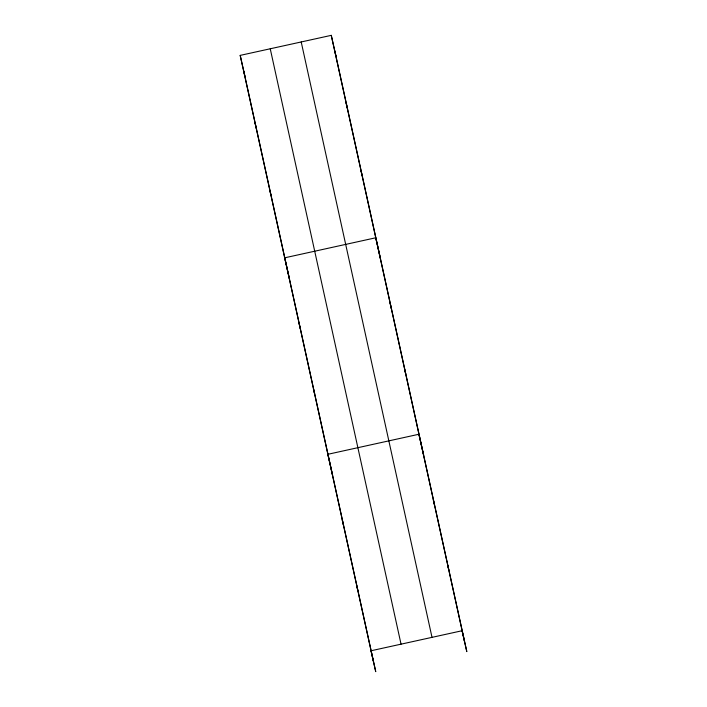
<?xml version="1.0" encoding="UTF-8"?>
<svg xmlns="http://www.w3.org/2000/svg" width="707" height="707" viewBox="0 0 707 707"><rect width="100%" height="100%" fill="white"/><g stroke="black" fill="none" stroke-linecap="round" stroke-linejoin="round"><path stroke-width="1.06" d="M373.367 661.204L240.194 55.385L331.265 35.35L336.002 56.224M346.085 102.824L347.287 108.109M360.915 170.307L362.117 175.592M380.481 258.656L375.735 237.782L284.665 257.825L289.41 278.691M390.123 303.276L391.325 308.561M404.51 368.771L405.712 374.056M423.643 455.131L418.898 434.257L327.827 454.301L332.573 475.175M433.294 499.752L434.487 505.037M447.681 565.247L448.883 570.531M240.194 55.385L244.931 76.259M255.015 122.868L256.217 128.153M269.844 190.342L271.037 195.627M299.052 323.311L300.254 328.596M313.44 388.806L314.642 394.091M342.215 519.795L343.416 525.08M356.602 585.29L357.804 590.575M334.835 51.081L466.806 651.615L462.069 630.741L370.998 650.776L375.735 671.65L243.765 71.115M331.265 35.35L464.437 641.169M301.209 41.96L432.012 637.352M270.242 48.774L401.046 644.165"/></g></svg>
